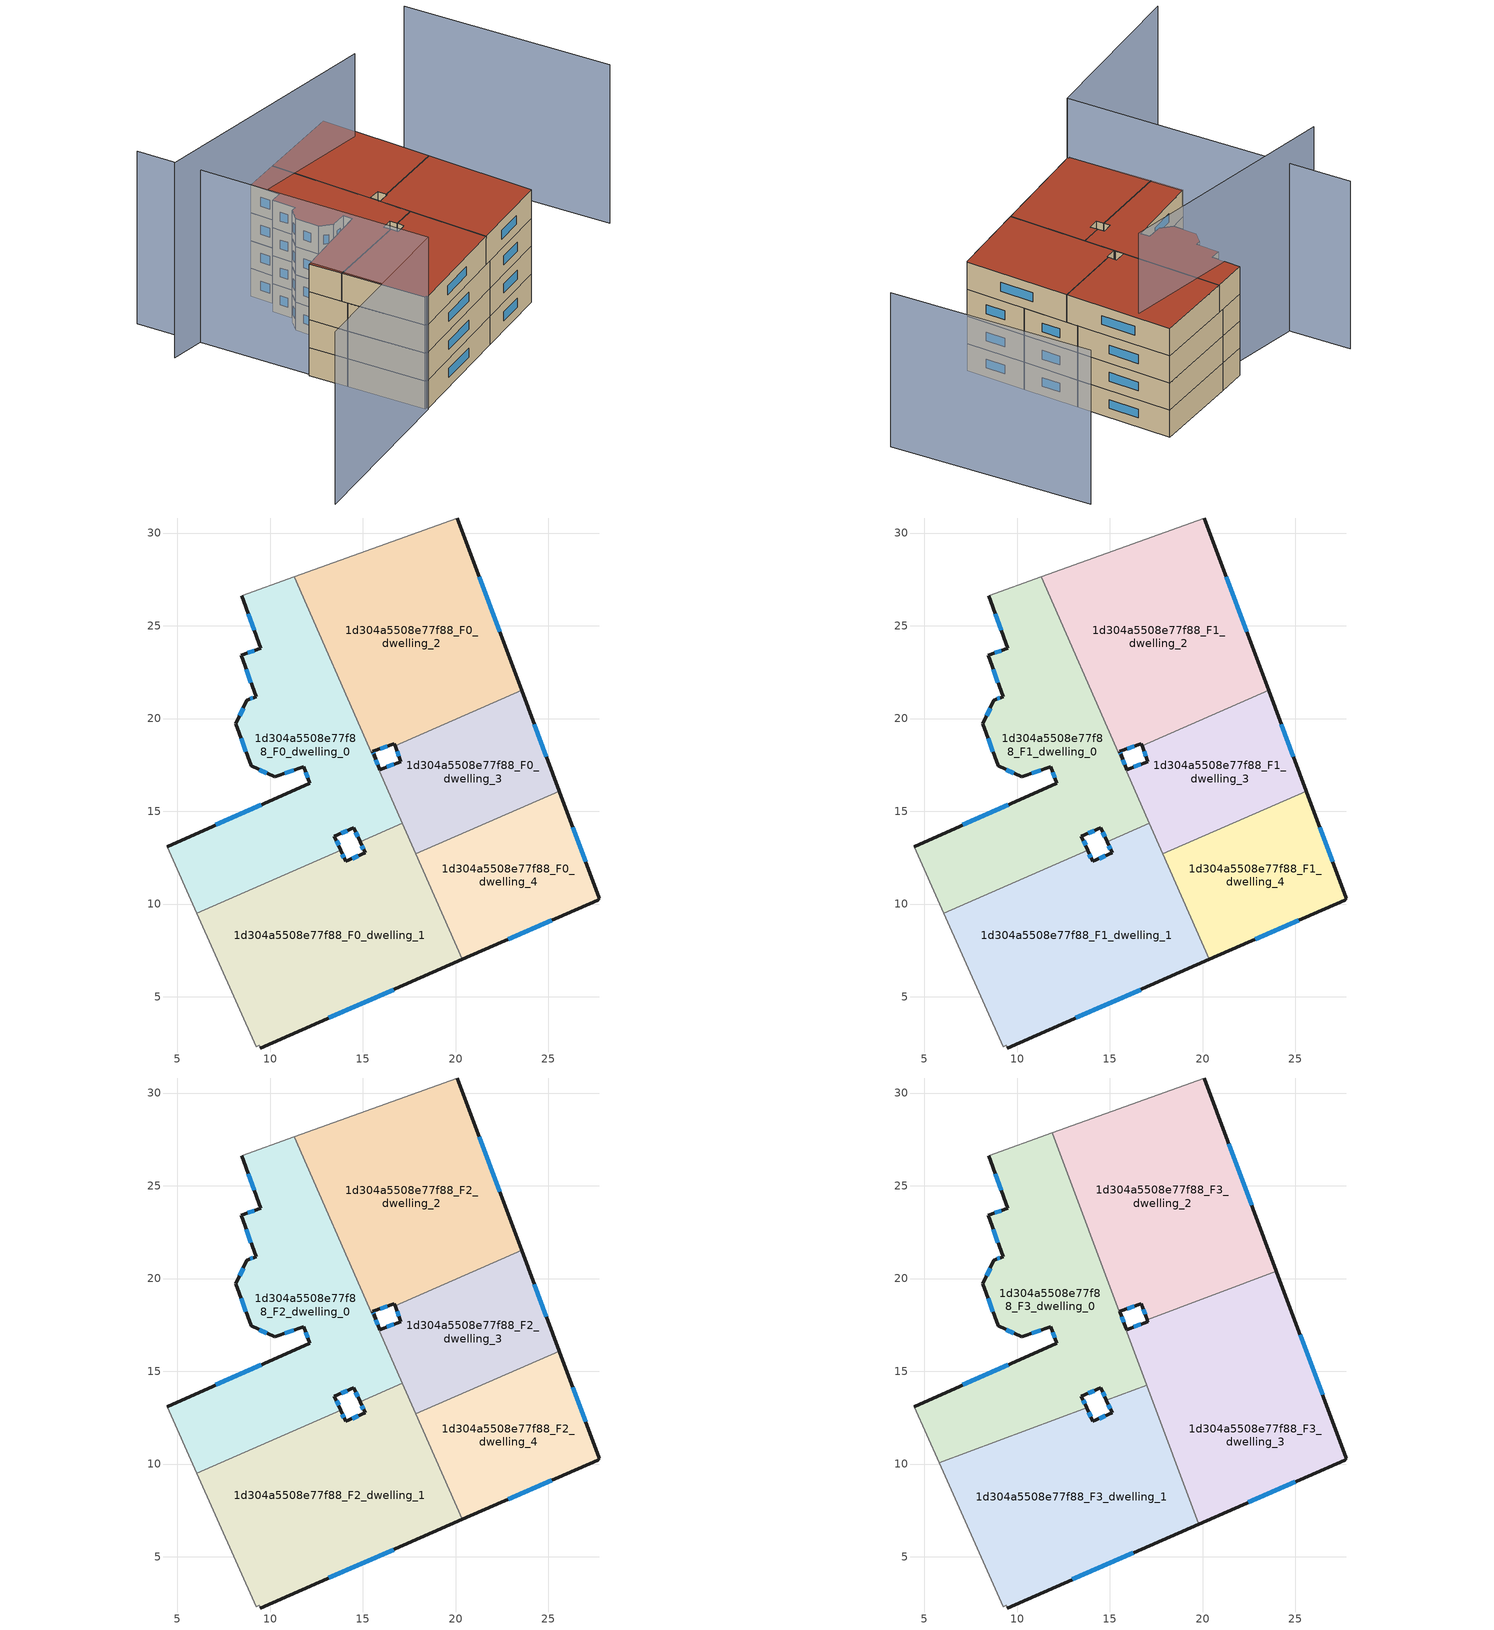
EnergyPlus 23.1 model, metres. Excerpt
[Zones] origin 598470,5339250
1d304a5508e77f88_F0_dwelling_0
 floor ground (EU_floor_Construction): 11.3,27.64 17.13,14.36 14.85,13.36 14.52,14.12 13.47,13.66 13.81,12.9 6.06,9.5 4.45,13.1 12.13,16.51 11.81,17.41 10.26,16.85 8.98,17.45 8.16,19.71 8.76,21 9.24,21.17 8.44,23.41 9.5,23.79 8.47,26.62 z0
 wall outside (EU_wall_Construction): 8.47,26.62 9.5,23.79 8.44,23.41 9.24,21.17 8.76,21 8.16,19.71 8.98,17.45 10.26,16.85 11.81,17.41 12.13,16.51 4.45,13.1 / 13.81,12.9 13.47,13.66 14.52,14.12 14.85,13.36 z0:3
 wall adiabatic (EU_wall_Construction): 11.3,27.64 8.47,26.62 / 4.45,13.1 6.06,9.5 z0:3
 wall to 1d304a5508e77f88_F0_dwelling_1 (EU_wall_Construction): 14.85,13.36 17.13,14.36 / 6.06,9.5 13.81,12.9 z0:3
 wall to 1d304a5508e77f88_F0_dwelling_2 (EU_wall_Construction): 15.53,18.01 11.3,27.64 z0:3
 wall to 1d304a5508e77f88_F0_dwelling_3 (EU_wall_Construction): 17.13,14.36 15.53,18.01 z0:3
 window (EU_Window_Construction): 10.79,17.04 11.28,17.22 / 9.41,17.25 9.82,17.06 / 8.44,18.94 8.7,18.22 / 8.55,20.56 8.36,20.15 / 9.08,21.11 8.92,21.06 / 8.71,22.65 8.97,21.93 / 9.14,23.66 8.8,23.54 / 8.82,25.66 9.15,24.75 / 14.63,13.86 14.74,13.62 / 13.83,13.81 14.16,13.96 / 13.7,13.16 13.59,13.4 / 9.52,15.35 7.07,14.26 / 11.92,17.1 12.02,16.82 z1.02:1.98
1d304a5508e77f88_F0_dwelling_1
 floor ground (EU_floor_Construction): 17.13,14.36 20.36,7.01 9.47,2.24 9.42,2.38 9.25,2.31 6.06,9.5 13.81,12.9 14.08,12.3 15.12,12.76 14.85,13.36 z0
 wall outside (EU_wall_Construction): 14.85,13.36 15.12,12.76 14.08,12.3 13.81,12.9 / 9.47,2.24 20.36,7.01 z0:3
 wall adiabatic (EU_wall_Construction): 6.06,9.5 9.25,2.31 9.42,2.38 9.47,2.24 z0:3
 wall to 1d304a5508e77f88_F0_dwelling_4 (EU_wall_Construction): 20.36,7.01 17.86,12.7 z0:3
 wall to 1d304a5508e77f88_F0_dwelling_3 (EU_wall_Construction): 17.86,12.7 17.13,14.36 z0:3
 window (EU_Window_Construction): 13.99,12.5 13.9,12.7 / 14.76,12.6 14.43,12.45 / 14.94,13.15 15.03,12.96 / 13.18,3.86 16.66,5.39 z1.02:1.98
1d304a5508e77f88_F0_dwelling_2
 floor ground (EU_floor_Construction): 20.08,30.81 23.56,21.53 16.74,18.54 16.7,18.64 15.54,18.22 15.61,18.04 15.53,18.01 11.3,27.64 z0
 wall outside (EU_wall_Construction): 15.61,18.04 15.54,18.22 16.7,18.64 16.74,18.54 / 23.56,21.53 20.08,30.81 z0:3
 wall to 1d304a5508e77f88_F0_dwelling_3 (EU_wall_Construction): 16.74,18.54 23.56,21.53 / 15.53,18.01 15.61,18.04 z0:3
 wall adiabatic (EU_wall_Construction): 20.08,30.81 11.3,27.64 z0:3
 window (EU_Window_Construction): 15.94,18.37 16.3,18.5 / 15.59,18.1 15.57,18.16 / 22.38,24.69 21.27,27.65 z1.02:1.98
1d304a5508e77f88_F0_dwelling_3
 floor ground (EU_floor_Construction): 23.56,21.53 25.59,16.09 17.86,12.7 15.53,18.01 15.61,18.04 15.9,17.25 17.05,17.67 16.74,18.54 z0
 wall outside (EU_wall_Construction): 16.74,18.54 17.05,17.67 15.9,17.25 15.61,18.04 / 25.59,16.09 23.56,21.53 z0:3
 wall to 1d304a5508e77f88_F0_dwelling_4 (EU_wall_Construction): 17.86,12.7 25.59,16.09 z0:3
 window (EU_Window_Construction): 15.8,17.52 15.71,17.77 / 16.66,17.53 16.29,17.39 / 16.84,18.24 16.95,17.96 / 24.9,17.94 24.25,19.68 z1.02:1.98
1d304a5508e77f88_F0_dwelling_4
 floor ground (EU_floor_Construction): 25.59,16.09 27.75,10.32 27.67,10.22 20.36,7.01 17.86,12.7 z0
 wall outside (EU_wall_Construction): 20.36,7.01 27.67,10.22 27.75,10.32 25.59,16.09 z0:3
 window (EU_Window_Construction): 22.85,8.1 25.18,9.13 / 27.01,12.28 26.32,14.13 z1.02:1.98
1d304a5508e77f88_F1_dwelling_0
 floor to 1d304a5508e77f88_F0_dwelling_0 (EU_floor_Construction): 11.3,27.64 17.13,14.36 14.85,13.36 14.52,14.12 13.47,13.66 13.81,12.9 6.06,9.5 4.45,13.1 12.13,16.51 11.81,17.41 10.26,16.85 8.98,17.45 8.16,19.71 8.76,21 9.24,21.17 8.44,23.41 9.5,23.79 8.47,26.62 z3
 wall outside (EU_wall_Construction): 8.47,26.62 9.5,23.79 8.44,23.41 9.24,21.17 8.76,21 8.16,19.71 8.98,17.45 10.26,16.85 11.81,17.41 12.13,16.51 4.45,13.1 / 13.81,12.9 13.47,13.66 14.52,14.12 14.85,13.36 z3:6
 wall adiabatic (EU_wall_Construction): 11.3,27.64 8.47,26.62 / 4.45,13.1 6.06,9.5 z3:6
 wall to 1d304a5508e77f88_F1_dwelling_1 (EU_wall_Construction): 14.85,13.36 17.13,14.36 / 6.06,9.5 13.81,12.9 z3:6
 wall to 1d304a5508e77f88_F1_dwelling_2 (EU_wall_Construction): 15.53,18.01 11.3,27.64 z3:6
 wall to 1d304a5508e77f88_F1_dwelling_3 (EU_wall_Construction): 17.13,14.36 15.53,18.01 z3:6
 window (EU_Window_Construction): 10.79,17.04 11.28,17.22 / 9.41,17.25 9.82,17.06 / 8.44,18.94 8.7,18.22 / 8.55,20.56 8.36,20.15 / 9.08,21.11 8.92,21.06 / 8.71,22.65 8.97,21.93 / 9.14,23.66 8.8,23.54 / 8.82,25.66 9.15,24.75 / 14.63,13.86 14.74,13.62 / 13.83,13.81 14.16,13.96 / 13.7,13.16 13.59,13.4 / 9.52,15.35 7.07,14.26 / 11.92,17.1 12.02,16.82 z4.02:4.98
1d304a5508e77f88_F1_dwelling_1
 floor to 1d304a5508e77f88_F0_dwelling_1 (EU_floor_Construction): 17.13,14.36 20.36,7.01 9.47,2.24 9.42,2.38 9.25,2.31 6.06,9.5 13.81,12.9 14.08,12.3 15.12,12.76 14.85,13.36 z3
 wall outside (EU_wall_Construction): 14.85,13.36 15.12,12.76 14.08,12.3 13.81,12.9 / 9.47,2.24 20.36,7.01 z3:6
 wall adiabatic (EU_wall_Construction): 6.06,9.5 9.25,2.31 9.42,2.38 9.47,2.24 z3:6
 wall to 1d304a5508e77f88_F1_dwelling_4 (EU_wall_Construction): 20.36,7.01 17.86,12.7 z3:6
 wall to 1d304a5508e77f88_F1_dwelling_3 (EU_wall_Construction): 17.86,12.7 17.13,14.36 z3:6
 window (EU_Window_Construction): 13.99,12.5 13.9,12.7 / 14.76,12.6 14.43,12.45 / 14.94,13.15 15.03,12.96 / 13.18,3.86 16.66,5.39 z4.02:4.98
1d304a5508e77f88_F1_dwelling_2
 floor to 1d304a5508e77f88_F0_dwelling_2 (EU_floor_Construction): 20.08,30.81 23.56,21.53 16.74,18.54 16.7,18.64 15.54,18.22 15.61,18.04 15.53,18.01 11.3,27.64 z3
 wall outside (EU_wall_Construction): 15.61,18.04 15.54,18.22 16.7,18.64 16.74,18.54 / 23.56,21.53 20.08,30.81 z3:6
 wall to 1d304a5508e77f88_F1_dwelling_3 (EU_wall_Construction): 16.74,18.54 23.56,21.53 / 15.53,18.01 15.61,18.04 z3:6
 wall adiabatic (EU_wall_Construction): 20.08,30.81 11.3,27.64 z3:6
 window (EU_Window_Construction): 15.94,18.37 16.3,18.5 / 15.59,18.1 15.57,18.16 / 22.38,24.69 21.27,27.65 z4.02:4.98
1d304a5508e77f88_F1_dwelling_3
 floor to 1d304a5508e77f88_F0_dwelling_3 (EU_floor_Construction): 23.56,21.53 25.59,16.09 17.86,12.7 15.53,18.01 15.61,18.04 15.9,17.25 17.05,17.67 16.74,18.54 z3
 wall outside (EU_wall_Construction): 16.74,18.54 17.05,17.67 15.9,17.25 15.61,18.04 / 25.59,16.09 23.56,21.53 z3:6
 wall to 1d304a5508e77f88_F1_dwelling_4 (EU_wall_Construction): 17.86,12.7 25.59,16.09 z3:6
 window (EU_Window_Construction): 15.8,17.52 15.71,17.77 / 16.66,17.53 16.29,17.39 / 16.84,18.24 16.95,17.96 / 24.9,17.94 24.25,19.68 z4.02:4.98
1d304a5508e77f88_F1_dwelling_4
 floor to 1d304a5508e77f88_F0_dwelling_4 (EU_floor_Construction): 25.59,16.09 27.75,10.32 27.67,10.22 20.36,7.01 17.86,12.7 z3
 wall outside (EU_wall_Construction): 20.36,7.01 27.67,10.22 27.75,10.32 25.59,16.09 z3:6
 window (EU_Window_Construction): 22.85,8.1 25.18,9.13 / 27.01,12.28 26.32,14.13 z4.02:4.98
1d304a5508e77f88_F2_dwelling_0
 floor to 1d304a5508e77f88_F1_dwelling_0 (EU_floor_Construction): 11.3,27.64 17.13,14.36 14.85,13.36 14.52,14.12 13.47,13.66 13.81,12.9 6.06,9.5 4.45,13.1 12.13,16.51 11.81,17.41 10.26,16.85 8.98,17.45 8.16,19.71 8.76,21 9.24,21.17 8.44,23.41 9.5,23.79 8.47,26.62 z6
 wall outside (EU_wall_Construction): 8.47,26.62 9.5,23.79 8.44,23.41 9.24,21.17 8.76,21 8.16,19.71 8.98,17.45 10.26,16.85 11.81,17.41 12.13,16.51 4.45,13.1 / 13.81,12.9 13.47,13.66 14.52,14.12 14.85,13.36 z6:9
 wall adiabatic (EU_wall_Construction): 11.3,27.64 8.47,26.62 / 4.45,13.1 6.06,9.5 z6:9
 wall to 1d304a5508e77f88_F2_dwelling_1 (EU_wall_Construction): 14.85,13.36 17.13,14.36 / 6.06,9.5 13.81,12.9 z6:9
 wall to 1d304a5508e77f88_F2_dwelling_2 (EU_wall_Construction): 15.53,18.01 11.3,27.64 z6:9
 wall to 1d304a5508e77f88_F2_dwelling_3 (EU_wall_Construction): 17.13,14.36 15.53,18.01 z6:9
 window (EU_Window_Construction): 10.79,17.04 11.28,17.22 / 9.41,17.25 9.82,17.06 / 8.44,18.94 8.7,18.22 / 8.55,20.56 8.36,20.15 / 9.08,21.11 8.92,21.06 / 8.71,22.65 8.97,21.93 / 9.14,23.66 8.8,23.54 / 8.82,25.66 9.15,24.75 / 14.63,13.86 14.74,13.62 / 13.83,13.81 14.16,13.96 / 13.7,13.16 13.59,13.4 / 9.52,15.35 7.07,14.26 / 11.92,17.1 12.02,16.82 z7.02:7.98
1d304a5508e77f88_F2_dwelling_1
 floor to 1d304a5508e77f88_F1_dwelling_1 (EU_floor_Construction): 17.13,14.36 20.36,7.01 9.47,2.24 9.42,2.38 9.25,2.31 6.06,9.5 13.81,12.9 14.08,12.3 15.12,12.76 14.85,13.36 z6
 wall outside (EU_wall_Construction): 14.85,13.36 15.12,12.76 14.08,12.3 13.81,12.9 / 9.47,2.24 20.36,7.01 z6:9
 wall adiabatic (EU_wall_Construction): 6.06,9.5 9.25,2.31 9.42,2.38 9.47,2.24 z6:9
 wall to 1d304a5508e77f88_F2_dwelling_4 (EU_wall_Construction): 20.36,7.01 17.86,12.7 z6:9
 wall to 1d304a5508e77f88_F2_dwelling_3 (EU_wall_Construction): 17.86,12.7 17.13,14.36 z6:9
 window (EU_Window_Construction): 13.99,12.5 13.9,12.7 / 14.76,12.6 14.43,12.45 / 14.94,13.15 15.03,12.96 / 13.18,3.86 16.66,5.39 z7.02:7.98
1d304a5508e77f88_F2_dwelling_2
 floor to 1d304a5508e77f88_F1_dwelling_2 (EU_floor_Construction): 20.08,30.81 23.56,21.53 16.74,18.54 16.7,18.64 15.54,18.22 15.61,18.04 15.53,18.01 11.3,27.64 z6
 wall outside (EU_wall_Construction): 15.61,18.04 15.54,18.22 16.7,18.64 16.74,18.54 / 23.56,21.53 20.08,30.81 z6:9
 wall to 1d304a5508e77f88_F2_dwelling_3 (EU_wall_Construction): 16.74,18.54 23.56,21.53 / 15.53,18.01 15.61,18.04 z6:9
 wall adiabatic (EU_wall_Construction): 20.08,30.81 11.3,27.64 z6:9
 window (EU_Window_Construction): 15.94,18.37 16.3,18.5 / 15.59,18.1 15.57,18.16 / 22.38,24.69 21.27,27.65 z7.02:7.98
1d304a5508e77f88_F2_dwelling_3
 floor to 1d304a5508e77f88_F1_dwelling_3 (EU_floor_Construction): 23.56,21.53 25.59,16.09 17.86,12.7 15.53,18.01 15.61,18.04 15.9,17.25 17.05,17.67 16.74,18.54 z6
 wall outside (EU_wall_Construction): 16.74,18.54 17.05,17.67 15.9,17.25 15.61,18.04 / 25.59,16.09 23.56,21.53 z6:9
 wall to 1d304a5508e77f88_F2_dwelling_4 (EU_wall_Construction): 17.86,12.7 25.59,16.09 z6:9
 window (EU_Window_Construction): 15.8,17.52 15.71,17.77 / 16.66,17.53 16.29,17.39 / 16.84,18.24 16.95,17.96 / 24.9,17.94 24.25,19.68 z7.02:7.98
1d304a5508e77f88_F2_dwelling_4
 floor to 1d304a5508e77f88_F1_dwelling_4 (EU_floor_Construction): 25.59,16.09 27.75,10.32 27.67,10.22 20.36,7.01 17.86,12.7 z6
 wall outside (EU_wall_Construction): 20.36,7.01 27.67,10.22 27.75,10.32 25.59,16.09 z6:9
 window (EU_Window_Construction): 22.85,8.1 25.18,9.13 / 27.01,12.28 26.32,14.13 z7.02:7.98
1d304a5508e77f88_F3_dwelling_0
 floor to 1d304a5508e77f88_F2_dwelling_0 (EU_floor_Construction): 11.3,27.64 15.83,17.32 16.97,14.29 16.16,13.93 14.82,13.43 14.52,14.12 13.47,13.66 13.75,13.03 5.81,10.06 4.45,13.1 12.13,16.51 11.81,17.41 10.26,16.85 8.98,17.45 8.16,19.71 8.76,21 9.24,21.17 8.44,23.41 9.5,23.79 8.47,26.62 z9
 floor to 1d304a5508e77f88_F2_dwelling_1 (EU_floor_Construction): 16.97,14.29 16.98,14.24 16.16,13.93 z9
 floor to 1d304a5508e77f88_F2_dwelling_2 (EU_floor_Construction): 11.89,27.85 15.57,18.02 15.53,18.01 11.3,27.64 z9
 floor to 1d304a5508e77f88_F2_dwelling_3 (EU_floor_Construction): 15.57,18.02 15.83,17.32 15.53,18.01 z9
 wall outside (EU_wall_Construction): 13.75,13.03 13.47,13.66 14.52,14.12 14.82,13.43 / 8.47,26.62 9.5,23.79 8.44,23.41 9.24,21.17 8.76,21 8.16,19.71 8.98,17.45 10.26,16.85 11.81,17.41 12.13,16.51 4.45,13.1 z9:12
 wall to 1d304a5508e77f88_F3_dwelling_1 (EU_wall_Construction): 5.81,10.06 13.75,13.03 / 14.82,13.43 16.98,14.24 z9:12
 wall adiabatic (EU_wall_Construction): 4.45,13.1 5.81,10.06 / 11.89,27.86 8.47,26.62 z9:12
 wall to 1d304a5508e77f88_F3_dwelling_2 (EU_wall_Construction): 15.83,17.34 11.89,27.86 z9:12
 wall to 1d304a5508e77f88_F3_dwelling_3 (EU_wall_Construction): 16.98,14.24 15.83,17.34 z9:12
 window (EU_Window_Construction): 14.62,13.88 14.72,13.67 / 13.83,13.81 14.16,13.96 / 13.66,13.25 13.57,13.45 / 9.52,15.35 7.07,14.26 / 11.92,17.1 12.02,16.82 / 10.79,17.04 11.28,17.22 / 9.41,17.25 9.82,17.06 / 8.44,18.94 8.7,18.22 / 8.55,20.56 8.36,20.15 / 9.08,21.11 8.92,21.06 / 8.71,22.65 8.97,21.93 / 9.14,23.66 8.8,23.54 / 8.82,25.66 9.15,24.75 z10.02:10.98
 roof outside (EU_roof_Construction): 14.82,13.43 16.98,14.24 11.89,27.86 8.47,26.62 9.5,23.79 8.44,23.41 9.24,21.17 8.76,21 8.16,19.71 8.98,17.45 10.26,16.85 11.81,17.41 12.13,16.51 4.45,13.1 5.81,10.06 13.75,13.03 13.47,13.66 14.52,14.12 z12
1d304a5508e77f88_F3_dwelling_1
 floor to 1d304a5508e77f88_F2_dwelling_1 (EU_floor_Construction): 16.98,14.24 19.78,6.76 9.47,2.24 9.42,2.38 9.25,2.31 6.06,9.5 13.81,12.9 14.08,12.3 15.12,12.76 14.85,13.36 16.16,13.93 z9
 floor to 1d304a5508e77f88_F2_dwelling_0 (EU_floor_Construction): 16.16,13.93 14.85,13.36 14.82,13.43 z9; 13.75,13.03 13.81,12.9 6.06,9.5 5.81,10.06 z9
 wall outside (EU_wall_Construction): 14.82,13.43 15.12,12.76 14.08,12.3 13.75,13.03 / 9.47,2.24 19.79,6.76 z9:12
 wall adiabatic (EU_wall_Construction): 5.81,10.06 9.25,2.31 9.42,2.38 9.47,2.24 z9:12
 wall to 1d304a5508e77f88_F3_dwelling_3 (EU_wall_Construction): 19.78,6.76 16.98,14.24 z9:12
 window (EU_Window_Construction): 13.97,12.55 13.86,12.78 / 14.76,12.6 14.43,12.45 / 14.92,13.2 15.02,12.99 / 12.98,3.78 16.28,5.22 z10.02:10.98
 roof outside (EU_roof_Construction): 19.79,6.76 16.98,14.24 14.82,13.43 15.12,12.76 14.08,12.3 13.75,13.03 5.81,10.06 9.25,2.31 9.42,2.38 9.47,2.24 z12
1d304a5508e77f88_F3_dwelling_2
 floor to 1d304a5508e77f88_F2_dwelling_2 (EU_floor_Construction): 20.08,30.81 23.56,21.53 16.74,18.54 16.7,18.64 15.54,18.22 15.61,18.04 15.57,18.02 11.89,27.85 z9
 floor to 1d304a5508e77f88_F2_dwelling_3 (EU_floor_Construction): 23.56,21.53 23.98,20.39 17.01,17.79 16.74,18.54 z9; 15.61,18.04 15.86,17.36 15.83,17.34 15.57,18.02 z9
 wall outside (EU_wall_Construction): 15.86,17.36 15.54,18.22 16.7,18.64 17.01,17.79 / 23.98,20.39 20.08,30.81 z9:12
 wall to 1d304a5508e77f88_F3_dwelling_3 (EU_wall_Construction): 17.01,17.79 23.98,20.39 / 15.83,17.34 15.86,17.36 z9:12
 wall adiabatic (EU_wall_Construction): 20.08,30.81 11.89,27.86 z9:12
 window (EU_Window_Construction): 16.8,18.35 16.9,18.08 / 15.94,18.37 16.3,18.5 / 15.75,17.65 15.65,17.93 / 22.66,23.94 21.41,27.27 z10.02:10.98
 roof outside (EU_roof_Construction): 23.98,20.39 20.08,30.81 11.89,27.86 15.83,17.34 15.86,17.36 15.54,18.22 16.7,18.64 17.01,17.79 z12
1d304a5508e77f88_F3_dwelling_3
 floor to 1d304a5508e77f88_F2_dwelling_3 (EU_floor_Construction): 23.98,20.39 25.59,16.09 17.86,12.7 15.84,17.3 15.83,17.34 15.86,17.36 15.9,17.25 17.05,17.67 17.01,17.79 z9
 floor to 1d304a5508e77f88_F2_dwelling_4 (EU_floor_Construction): 25.59,16.09 27.75,10.32 27.67,10.22 20.36,7.01 17.86,12.7 z9
 floor to 1d304a5508e77f88_F2_dwelling_1 (EU_floor_Construction): 17.13,14.36 20.36,7.01 19.78,6.76 16.97,14.29 z9
 floor to 1d304a5508e77f88_F2_dwelling_0 (EU_floor_Construction): 15.84,17.3 17.13,14.36 16.97,14.29 z9
 wall outside (EU_wall_Construction): 17.01,17.79 17.05,17.67 15.9,17.25 15.86,17.36 / 19.79,6.76 27.67,10.22 27.75,10.32 23.98,20.39 z9:12
 window (EU_Window_Construction): 16.66,17.53 16.29,17.39 / 26.47,13.75 25.26,16.97 / 22.47,7.94 24.99,9.04 z10.02:10.98
 roof outside (EU_roof_Construction): 27.67,10.22 27.75,10.32 23.98,20.39 17.01,17.79 17.05,17.67 15.9,17.25 15.86,17.36 15.83,17.34 19.79,6.76 z12
shading: -2.34,29.44 9.44,2.11 / 9.44,2.11 -6.83,-4.91 z0:18.5; 41.28,16.01 32.81,35.11 z0:17; 20.73,27.03 -3.15,22.97 z0:20.9
[Building]
EU S2 Campaign: North Axis=0; Terrain=City; Solar Distribution=FullExterior
[Site:Location]
Vienna: Latitude=48; Longitude=16.5; Time Zone=1; Elevation=183
[SizingPeriod:WeatherFileDays]
AnnualSizingPeriod: Begin Month=1; Begin Day of Month=1; End Month=12; End Day of Month=31; Day of Week for Start Day=Monday; Use Weather File Daylight Saving Period=No; Use Weather File Rain and Snow Indicators=No
[MATERIAL]
EU_InternalMass_Material: Roughness=MediumRough; Thickness=0.1; Conductivity=1; Density=1800; Specific Heat=900; Thermal Absorptance=0.9; Solar Absorptance=0.7; Visible Absorptance=0.7
[MATERIAL:NOMASS] Roughness=MediumRough; Thermal Absorptance=0.9; Solar Absorptance=0.7; Visible Absorptance=0.7
Name | Thermal Resistance
EU_wall_NoMass | 0.942466
EU_roof_NoMass | 0.551687
EU_floor_NoMass | 0.66527
[WINDOWMATERIAL:SIMPLEGLAZINGSYSTEM]
EU_Window_SimpleGlazing: UFactor=2.03367; Solar Heat Gain Coefficient=0.65; Visible Transmittance=0.65
[CONSTRUCTION]
EU_wall_Construction: EU_wall_NoMass
EU_roof_Construction: EU_roof_NoMass
EU_floor_Construction: EU_floor_NoMass
EU_Window_Construction: EU_Window_SimpleGlazing
EU_InternalMass_Construction: EU_InternalMass_Material
[ZONE] Type=1; Multiplier=1; Ceiling Height=autocalculate; Floor Area=autocalculate; Part of Total Floor Area=Yes
Name | Volume
1d304a5508e77f88_F0_dwelling_0; 1d304a5508e77f88_F1_dwelling_0; 1d304a5508e77f88_F2_dwelling_0 | 288.455
1d304a5508e77f88_F3_dwelling_0; 1d304a5508e77f88_F3_dwelling_3 | 288.451
1d304a5508e77f88_F0_dwelling_1; 1d304a5508e77f88_F1_dwelling_1; 1d304a5508e77f88_F2_dwelling_1; 1d304a5508e77f88_F3_dwelling_1; 1d304a5508e77f88_F3_dwelling_2 | 288.453
1d304a5508e77f88_F0_dwelling_2; 1d304a5508e77f88_F1_dwelling_2; 1d304a5508e77f88_F2_dwelling_2 | 276.517
1d304a5508e77f88_F0_dwelling_3; 1d304a5508e77f88_F1_dwelling_3; 1d304a5508e77f88_F2_dwelling_3 | 146.278
1d304a5508e77f88_F0_dwelling_4; 1d304a5508e77f88_F1_dwelling_4; 1d304a5508e77f88_F2_dwelling_4 | 154.132
[INTERNALMASS] Construction=EU_InternalMass_Construction
Name | Zone or ZoneList | Surface Area
1d304a5508e77f88_F0_dwelling_0_EU_InternalMass | 1d304a5508e77f88_F0_dwelling_0 | 96.152
1d304a5508e77f88_F0_dwelling_1_EU_InternalMass | 1d304a5508e77f88_F0_dwelling_1 | 96.1508
1d304a5508e77f88_F0_dwelling_2_EU_InternalMass | 1d304a5508e77f88_F0_dwelling_2 | 92.1722
1d304a5508e77f88_F0_dwelling_3_EU_InternalMass | 1d304a5508e77f88_F0_dwelling_3 | 48.7553
1d304a5508e77f88_F0_dwelling_4_EU_InternalMass | 1d304a5508e77f88_F0_dwelling_4 | 51.3827
1d304a5508e77f88_F1_dwelling_0_EU_InternalMass | 1d304a5508e77f88_F1_dwelling_0 | 96.152
1d304a5508e77f88_F1_dwelling_1_EU_InternalMass | 1d304a5508e77f88_F1_dwelling_1 | 96.1508
1d304a5508e77f88_F1_dwelling_2_EU_InternalMass | 1d304a5508e77f88_F1_dwelling_2 | 92.1722
1d304a5508e77f88_F1_dwelling_3_EU_InternalMass | 1d304a5508e77f88_F1_dwelling_3 | 48.7553
1d304a5508e77f88_F1_dwelling_4_EU_InternalMass | 1d304a5508e77f88_F1_dwelling_4 | 51.3827
1d304a5508e77f88_F2_dwelling_0_EU_InternalMass | 1d304a5508e77f88_F2_dwelling_0 | 96.152
1d304a5508e77f88_F2_dwelling_1_EU_InternalMass | 1d304a5508e77f88_F2_dwelling_1 | 96.1508
1d304a5508e77f88_F2_dwelling_2_EU_InternalMass | 1d304a5508e77f88_F2_dwelling_2 | 92.1722
1d304a5508e77f88_F2_dwelling_3_EU_InternalMass | 1d304a5508e77f88_F2_dwelling_3 | 48.7553
1d304a5508e77f88_F2_dwelling_4_EU_InternalMass | 1d304a5508e77f88_F2_dwelling_4 | 51.3827
1d304a5508e77f88_F3_dwelling_0_EU_InternalMass | 1d304a5508e77f88_F3_dwelling_0 | 96.1606
1d304a5508e77f88_F3_dwelling_1_EU_InternalMass | 1d304a5508e77f88_F3_dwelling_1 | 96.1507
1d304a5508e77f88_F3_dwelling_2_EU_InternalMass | 1d304a5508e77f88_F3_dwelling_2 | 96.1506
1d304a5508e77f88_F3_dwelling_3_EU_InternalMass | 1d304a5508e77f88_F3_dwelling_3 | 96.1506
[OTHEREQUIPMENT] Fuel Type=Electricity; Design Level Calculation Method=Watts/Area; Power per Zone Floor Area=1; Fraction Latent=0; Fraction Radiant=0; Fraction Lost=0; Carbon Dioxide Generation Rate=0; EndUse Subcategory=EU_Step8_InternalGains
Name | Zone or ZoneList or Space or SpaceList | Schedule
EU_Step8_InternalGain_1d304a5508e77f88_F0_dwelling_0_f000 | 1d304a5508e77f88_F0_dwelling_0 | EU_Step8_GainSchedule_1d304a5508e77f88_F0_dwelling_0_f000
EU_Step8_InternalGain_1d304a5508e77f88_F0_dwelling_1_f000 | 1d304a5508e77f88_F0_dwelling_1 | EU_Step8_GainSchedule_1d304a5508e77f88_F0_dwelling_1_f000
EU_Step8_InternalGain_1d304a5508e77f88_F0_dwelling_2_f000 | 1d304a5508e77f88_F0_dwelling_2 | EU_Step8_GainSchedule_1d304a5508e77f88_F0_dwelling_2_f000
EU_Step8_InternalGain_1d304a5508e77f88_F0_dwelling_3_f000 | 1d304a5508e77f88_F0_dwelling_3 | EU_Step8_GainSchedule_1d304a5508e77f88_F0_dwelling_3_f000
EU_Step8_InternalGain_1d304a5508e77f88_F0_dwelling_4_f000 | 1d304a5508e77f88_F0_dwelling_4 | EU_Step8_GainSchedule_1d304a5508e77f88_F0_dwelling_4_f000
EU_Step8_InternalGain_1d304a5508e77f88_F1_dwelling_0_f000 | 1d304a5508e77f88_F1_dwelling_0 | EU_Step8_GainSchedule_1d304a5508e77f88_F1_dwelling_0_f000
EU_Step8_InternalGain_1d304a5508e77f88_F1_dwelling_1_f000 | 1d304a5508e77f88_F1_dwelling_1 | EU_Step8_GainSchedule_1d304a5508e77f88_F1_dwelling_1_f000
EU_Step8_InternalGain_1d304a5508e77f88_F1_dwelling_2_f000 | 1d304a5508e77f88_F1_dwelling_2 | EU_Step8_GainSchedule_1d304a5508e77f88_F1_dwelling_2_f000
EU_Step8_InternalGain_1d304a5508e77f88_F1_dwelling_3_f000 | 1d304a5508e77f88_F1_dwelling_3 | EU_Step8_GainSchedule_1d304a5508e77f88_F1_dwelling_3_f000
EU_Step8_InternalGain_1d304a5508e77f88_F1_dwelling_4_f000 | 1d304a5508e77f88_F1_dwelling_4 | EU_Step8_GainSchedule_1d304a5508e77f88_F1_dwelling_4_f000
EU_Step8_InternalGain_1d304a5508e77f88_F2_dwelling_0_f000 | 1d304a5508e77f88_F2_dwelling_0 | EU_Step8_GainSchedule_1d304a5508e77f88_F2_dwelling_0_f000
EU_Step8_InternalGain_1d304a5508e77f88_F2_dwelling_1_f000 | 1d304a5508e77f88_F2_dwelling_1 | EU_Step8_GainSchedule_1d304a5508e77f88_F2_dwelling_1_f000
EU_Step8_InternalGain_1d304a5508e77f88_F2_dwelling_2_f000 | 1d304a5508e77f88_F2_dwelling_2 | EU_Step8_GainSchedule_1d304a5508e77f88_F2_dwelling_2_f000
EU_Step8_InternalGain_1d304a5508e77f88_F2_dwelling_3_f000 | 1d304a5508e77f88_F2_dwelling_3 | EU_Step8_GainSchedule_1d304a5508e77f88_F2_dwelling_3_f000
EU_Step8_InternalGain_1d304a5508e77f88_F2_dwelling_4_f000 | 1d304a5508e77f88_F2_dwelling_4 | EU_Step8_GainSchedule_1d304a5508e77f88_F2_dwelling_4_f000
EU_Step8_InternalGain_1d304a5508e77f88_F3_dwelling_0_f000 | 1d304a5508e77f88_F3_dwelling_0 | EU_Step8_GainSchedule_1d304a5508e77f88_F3_dwelling_0_f000
EU_Step8_InternalGain_1d304a5508e77f88_F3_dwelling_1_f000 | 1d304a5508e77f88_F3_dwelling_1 | EU_Step8_GainSchedule_1d304a5508e77f88_F3_dwelling_1_f000
EU_Step8_InternalGain_1d304a5508e77f88_F3_dwelling_2_f000 | 1d304a5508e77f88_F3_dwelling_2 | EU_Step8_GainSchedule_1d304a5508e77f88_F3_dwelling_2_f000
EU_Step8_InternalGain_1d304a5508e77f88_F3_dwelling_3_f000 | 1d304a5508e77f88_F3_dwelling_3 | EU_Step8_GainSchedule_1d304a5508e77f88_F3_dwelling_3_f000
[ZONEVENTILATION:DESIGNFLOWRATE] Schedule=EU_AlwaysOn; Design Flow Rate Calculation Method=AirChanges/Hour; Air Changes per Hour=0.530523; Ventilation Type=Natural; Fan Pressure Rise=0; Fan Total Efficiency=1; Constant Term Coefficient=1; Temperature Term Coefficient=0; Velocity Term Coefficient=0; Velocity Squared Term Coefficient=0; Minimum Indoor Temperature=-100; Maximum Indoor Temperature=100; Delta Temperature=-100; Minimum Outdoor Temperature=-100; Maximum Outdoor Temperature=100; Maximum Wind Speed=40
Name | Zone or ZoneList or Space or SpaceList
EU_ConstantAir_1d304a5508e77f88_F0_dwelling_0 | 1d304a5508e77f88_F0_dwelling_0
EU_ConstantAir_1d304a5508e77f88_F0_dwelling_1 | 1d304a5508e77f88_F0_dwelling_1
EU_ConstantAir_1d304a5508e77f88_F0_dwelling_2 | 1d304a5508e77f88_F0_dwelling_2
EU_ConstantAir_1d304a5508e77f88_F0_dwelling_3 | 1d304a5508e77f88_F0_dwelling_3
EU_ConstantAir_1d304a5508e77f88_F0_dwelling_4 | 1d304a5508e77f88_F0_dwelling_4
EU_ConstantAir_1d304a5508e77f88_F1_dwelling_0 | 1d304a5508e77f88_F1_dwelling_0
EU_ConstantAir_1d304a5508e77f88_F1_dwelling_1 | 1d304a5508e77f88_F1_dwelling_1
EU_ConstantAir_1d304a5508e77f88_F1_dwelling_2 | 1d304a5508e77f88_F1_dwelling_2
EU_ConstantAir_1d304a5508e77f88_F1_dwelling_3 | 1d304a5508e77f88_F1_dwelling_3
EU_ConstantAir_1d304a5508e77f88_F1_dwelling_4 | 1d304a5508e77f88_F1_dwelling_4
EU_ConstantAir_1d304a5508e77f88_F2_dwelling_0 | 1d304a5508e77f88_F2_dwelling_0
EU_ConstantAir_1d304a5508e77f88_F2_dwelling_1 | 1d304a5508e77f88_F2_dwelling_1
EU_ConstantAir_1d304a5508e77f88_F2_dwelling_2 | 1d304a5508e77f88_F2_dwelling_2
EU_ConstantAir_1d304a5508e77f88_F2_dwelling_3 | 1d304a5508e77f88_F2_dwelling_3
EU_ConstantAir_1d304a5508e77f88_F2_dwelling_4 | 1d304a5508e77f88_F2_dwelling_4
EU_ConstantAir_1d304a5508e77f88_F3_dwelling_0 | 1d304a5508e77f88_F3_dwelling_0
EU_ConstantAir_1d304a5508e77f88_F3_dwelling_1 | 1d304a5508e77f88_F3_dwelling_1
EU_ConstantAir_1d304a5508e77f88_F3_dwelling_2 | 1d304a5508e77f88_F3_dwelling_2
EU_ConstantAir_1d304a5508e77f88_F3_dwelling_3 | 1d304a5508e77f88_F3_dwelling_3
[HVACTEMPLATE:THERMOSTAT] Constant Heating Setpoint=20; Constant Cooling Setpoint=50
EU_HeatOnly_1d304a5508e77f88_F0_dwelling_0; EU_HeatOnly_1d304a5508e77f88_F0_dwelling_1; EU_HeatOnly_1d304a5508e77f88_F0_dwelling_2; EU_HeatOnly_1d304a5508e77f88_F0_dwelling_3; EU_HeatOnly_1d304a5508e77f88_F0_dwelling_4; EU_HeatOnly_1d304a5508e77f88_F1_dwelling_0; EU_HeatOnly_1d304a5508e77f88_F1_dwelling_1; EU_HeatOnly_1d304a5508e77f88_F1_dwelling_2; EU_HeatOnly_1d304a5508e77f88_F1_dwelling_3; EU_HeatOnly_1d304a5508e77f88_F1_dwelling_4; EU_HeatOnly_1d304a5508e77f88_F2_dwelling_0; EU_HeatOnly_1d304a5508e77f88_F2_dwelling_1; EU_HeatOnly_1d304a5508e77f88_F2_dwelling_2; EU_HeatOnly_1d304a5508e77f88_F2_dwelling_3; EU_HeatOnly_1d304a5508e77f88_F2_dwelling_4; EU_HeatOnly_1d304a5508e77f88_F3_dwelling_0; EU_HeatOnly_1d304a5508e77f88_F3_dwelling_1; EU_HeatOnly_1d304a5508e77f88_F3_dwelling_2; EU_HeatOnly_1d304a5508e77f88_F3_dwelling_3
[HVACTEMPLATE:ZONE:IDEALLOADSAIRSYSTEM] System Availability Schedule=EU_AlwaysOn; Maximum Heating Supply Air Temperature=50; Minimum Cooling Supply Air Temperature=13; Maximum Heating Supply Air Humidity Ratio=0.0156; Minimum Cooling Supply Air Humidity Ratio=0.0077; Heating Limit=NoLimit; Cooling Limit=NoLimit; Heating Availability Schedule=EU_AlwaysOn; Cooling Availability Schedule=EU_CoolingOff; Dehumidification Control Type=ConstantSensibleHeatRatio; Cooling Sensible Heat Ratio=0.7; Dehumidification Setpoint=60; Humidification Control Type=None; Humidification Setpoint=30; Outdoor Air Method=None; Outdoor Air Flow Rate per Person=0.00944; Outdoor Air Flow Rate per Zone Floor Area=0; Outdoor Air Flow Rate per Zone=0; Demand Controlled Ventilation Type=None; Outdoor Air Economizer Type=NoEconomizer; Heat Recovery Type=None; Sensible Heat Recovery Effectiveness=0.7; Latent Heat Recovery Effectiveness=0.65
Name | Template Thermostat
1d304a5508e77f88_F0_dwelling_0 | EU_HeatOnly_1d304a5508e77f88_F0_dwelling_0
1d304a5508e77f88_F0_dwelling_1 | EU_HeatOnly_1d304a5508e77f88_F0_dwelling_1
1d304a5508e77f88_F0_dwelling_2 | EU_HeatOnly_1d304a5508e77f88_F0_dwelling_2
1d304a5508e77f88_F0_dwelling_3 | EU_HeatOnly_1d304a5508e77f88_F0_dwelling_3
1d304a5508e77f88_F0_dwelling_4 | EU_HeatOnly_1d304a5508e77f88_F0_dwelling_4
1d304a5508e77f88_F1_dwelling_0 | EU_HeatOnly_1d304a5508e77f88_F1_dwelling_0
1d304a5508e77f88_F1_dwelling_1 | EU_HeatOnly_1d304a5508e77f88_F1_dwelling_1
1d304a5508e77f88_F1_dwelling_2 | EU_HeatOnly_1d304a5508e77f88_F1_dwelling_2
1d304a5508e77f88_F1_dwelling_3 | EU_HeatOnly_1d304a5508e77f88_F1_dwelling_3
1d304a5508e77f88_F1_dwelling_4 | EU_HeatOnly_1d304a5508e77f88_F1_dwelling_4
1d304a5508e77f88_F2_dwelling_0 | EU_HeatOnly_1d304a5508e77f88_F2_dwelling_0
1d304a5508e77f88_F2_dwelling_1 | EU_HeatOnly_1d304a5508e77f88_F2_dwelling_1
1d304a5508e77f88_F2_dwelling_2 | EU_HeatOnly_1d304a5508e77f88_F2_dwelling_2
1d304a5508e77f88_F2_dwelling_3 | EU_HeatOnly_1d304a5508e77f88_F2_dwelling_3
1d304a5508e77f88_F2_dwelling_4 | EU_HeatOnly_1d304a5508e77f88_F2_dwelling_4
1d304a5508e77f88_F3_dwelling_0 | EU_HeatOnly_1d304a5508e77f88_F3_dwelling_0
1d304a5508e77f88_F3_dwelling_1 | EU_HeatOnly_1d304a5508e77f88_F3_dwelling_1
1d304a5508e77f88_F3_dwelling_2 | EU_HeatOnly_1d304a5508e77f88_F3_dwelling_2
1d304a5508e77f88_F3_dwelling_3 | EU_HeatOnly_1d304a5508e77f88_F3_dwelling_3
[SIZING:ZONE] Zone Cooling Design Supply Air Temperature Input Method=SupplyAirTemperature; Zone Cooling Design Supply Air Temperature=13; Zone Heating Design Supply Air Temperature Input Method=SupplyAirTemperature; Zone Heating Design Supply Air Temperature=50; Zone Cooling Design Supply Air Humidity Ratio=0.008; Zone Heating Design Supply Air Humidity Ratio=0.008; Cooling Design Air Flow Method=DesignDay; Cooling Design Air Flow Rate=0; Cooling Minimum Air Flow per Zone Floor Area=0.000762; Cooling Minimum Air Flow=0; Cooling Minimum Air Flow Fraction=0.2; Heating Design Air Flow Method=DesignDay; Heating Design Air Flow Rate=0; Heating Maximum Air Flow per Zone Floor Area=0.002032; Heating Maximum Air Flow=0.141576; Heating Maximum Air Flow Fraction=0.3; Account for Dedicated Outdoor Air System=No; Dedicated Outdoor Air System Control Strategy=NeutralSupplyAir; Dedicated Outdoor Air Low Setpoint Temperature for Design=autosize; Dedicated Outdoor Air High Setpoint Temperature for Design=autosize; Zone Load Sizing Method=Sensible Load Only No Latent Load; Zone Latent Cooling Design Supply Air Humidity Ratio Input Method=HumidityRatioDifference; Zone Cooling Design Supply Air Humidity Ratio Difference=0.005; Zone Latent Heating Design Supply Air Humidity Ratio Input Method=HumidityRatioDifference; Zone Humidification Design Supply Air Humidity Ratio Difference=0.005
1d304a5508e77f88_F0_dwelling_0; 1d304a5508e77f88_F0_dwelling_1; 1d304a5508e77f88_F0_dwelling_2; 1d304a5508e77f88_F0_dwelling_3; 1d304a5508e77f88_F0_dwelling_4; 1d304a5508e77f88_F1_dwelling_0; 1d304a5508e77f88_F1_dwelling_1; 1d304a5508e77f88_F1_dwelling_2; 1d304a5508e77f88_F1_dwelling_3; 1d304a5508e77f88_F1_dwelling_4; 1d304a5508e77f88_F2_dwelling_0; 1d304a5508e77f88_F2_dwelling_1; 1d304a5508e77f88_F2_dwelling_2; 1d304a5508e77f88_F2_dwelling_3; 1d304a5508e77f88_F2_dwelling_4; 1d304a5508e77f88_F3_dwelling_0; 1d304a5508e77f88_F3_dwelling_1; 1d304a5508e77f88_F3_dwelling_2; 1d304a5508e77f88_F3_dwelling_3
[SCHEDULE:CONSTANT]
Name | Hourly Value
EU_AlwaysOn | 1
EU_CoolingOff | 0
[SCHEDULE:FILE] Column Number=1; Rows to Skip at Top=0; Number of Hours of Data=8760; Column Separator=Comma; Interpolate to Timestep=No; Minutes per Item=60; Adjust Schedule for Daylight Savings=Yes
Name | File
EU_Step8_GainSchedule_1d304a5508e77f88_F0_dwelling_0_f000 | ../../schedules/1d304a5508e77f88/1d304a5508e77f88_F0_dwelling_0_f000_gain.csv
EU_Step8_GainSchedule_1d304a5508e77f88_F0_dwelling_1_f000 | ../../schedules/1d304a5508e77f88/1d304a5508e77f88_F0_dwelling_1_f000_gain.csv
EU_Step8_GainSchedule_1d304a5508e77f88_F0_dwelling_2_f000 | ../../schedules/1d304a5508e77f88/1d304a5508e77f88_F0_dwelling_2_f000_gain.csv
EU_Step8_GainSchedule_1d304a5508e77f88_F0_dwelling_3_f000 | ../../schedules/1d304a5508e77f88/1d304a5508e77f88_F0_dwelling_3_f000_gain.csv
EU_Step8_GainSchedule_1d304a5508e77f88_F0_dwelling_4_f000 | ../../schedules/1d304a5508e77f88/1d304a5508e77f88_F0_dwelling_4_f000_gain.csv
EU_Step8_GainSchedule_1d304a5508e77f88_F1_dwelling_0_f000 | ../../schedules/1d304a5508e77f88/1d304a5508e77f88_F1_dwelling_0_f000_gain.csv
EU_Step8_GainSchedule_1d304a5508e77f88_F1_dwelling_1_f000 | ../../schedules/1d304a5508e77f88/1d304a5508e77f88_F1_dwelling_1_f000_gain.csv
EU_Step8_GainSchedule_1d304a5508e77f88_F1_dwelling_2_f000 | ../../schedules/1d304a5508e77f88/1d304a5508e77f88_F1_dwelling_2_f000_gain.csv
EU_Step8_GainSchedule_1d304a5508e77f88_F1_dwelling_3_f000 | ../../schedules/1d304a5508e77f88/1d304a5508e77f88_F1_dwelling_3_f000_gain.csv
EU_Step8_GainSchedule_1d304a5508e77f88_F1_dwelling_4_f000 | ../../schedules/1d304a5508e77f88/1d304a5508e77f88_F1_dwelling_4_f000_gain.csv
EU_Step8_GainSchedule_1d304a5508e77f88_F2_dwelling_0_f000 | ../../schedules/1d304a5508e77f88/1d304a5508e77f88_F2_dwelling_0_f000_gain.csv
EU_Step8_GainSchedule_1d304a5508e77f88_F2_dwelling_1_f000 | ../../schedules/1d304a5508e77f88/1d304a5508e77f88_F2_dwelling_1_f000_gain.csv
EU_Step8_GainSchedule_1d304a5508e77f88_F2_dwelling_2_f000 | ../../schedules/1d304a5508e77f88/1d304a5508e77f88_F2_dwelling_2_f000_gain.csv
EU_Step8_GainSchedule_1d304a5508e77f88_F2_dwelling_3_f000 | ../../schedules/1d304a5508e77f88/1d304a5508e77f88_F2_dwelling_3_f000_gain.csv
EU_Step8_GainSchedule_1d304a5508e77f88_F2_dwelling_4_f000 | ../../schedules/1d304a5508e77f88/1d304a5508e77f88_F2_dwelling_4_f000_gain.csv
EU_Step8_GainSchedule_1d304a5508e77f88_F3_dwelling_0_f000 | ../../schedules/1d304a5508e77f88/1d304a5508e77f88_F3_dwelling_0_f000_gain.csv
EU_Step8_GainSchedule_1d304a5508e77f88_F3_dwelling_1_f000 | ../../schedules/1d304a5508e77f88/1d304a5508e77f88_F3_dwelling_1_f000_gain.csv
EU_Step8_GainSchedule_1d304a5508e77f88_F3_dwelling_2_f000 | ../../schedules/1d304a5508e77f88/1d304a5508e77f88_F3_dwelling_2_f000_gain.csv
EU_Step8_GainSchedule_1d304a5508e77f88_F3_dwelling_3_f000 | ../../schedules/1d304a5508e77f88/1d304a5508e77f88_F3_dwelling_3_f000_gain.csv
